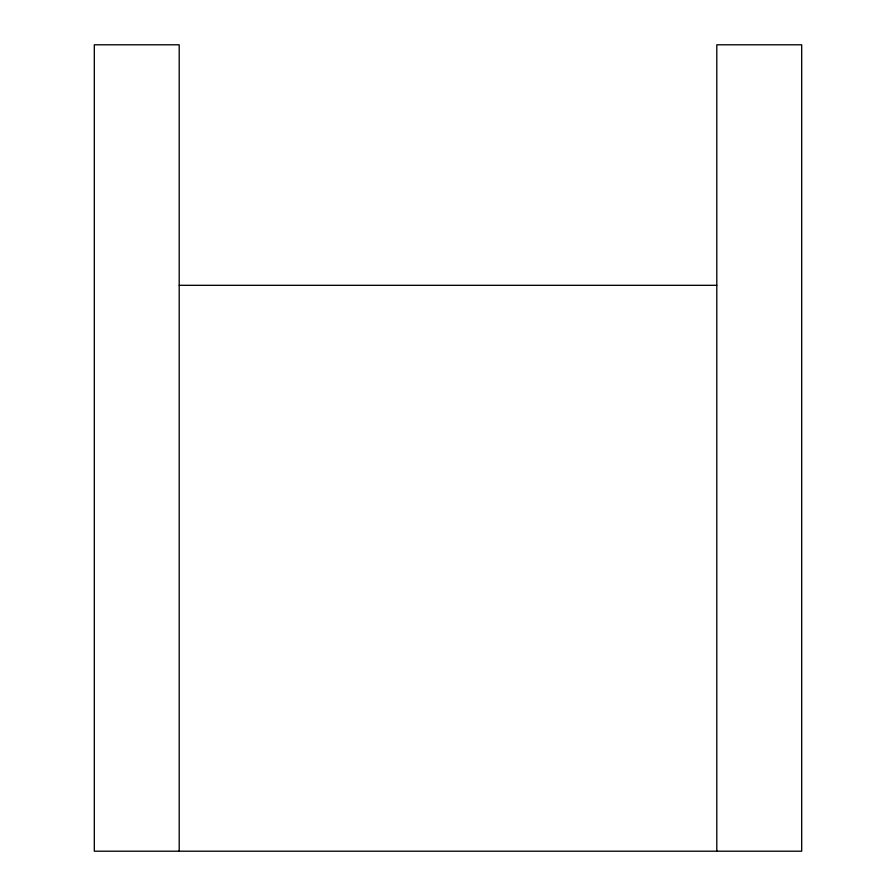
<?xml version="1.0" encoding="UTF-8"?>
<svg xmlns="http://www.w3.org/2000/svg" width="896" height="896" viewBox="0 0 896 896"><rect width="100%" height="100%" fill="white"/><g stroke="black" fill="none" stroke-linecap="round" stroke-linejoin="round"><path stroke-width="1.34" d="M179.2 285.309L716.8 285.309M716.8 851.2L716.8 44.8L801.685 44.8L801.685 851.2L94.315 851.2L94.315 44.8L179.2 44.8L179.2 851.2"/></g></svg>
